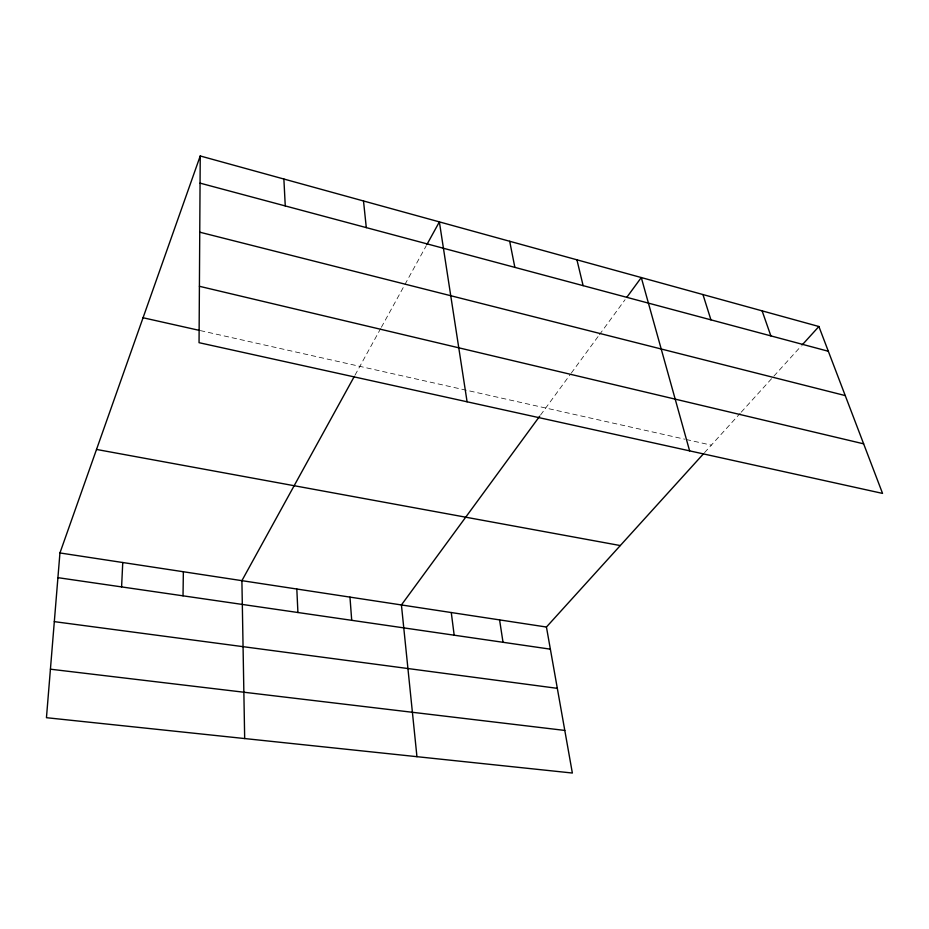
<?xml version="1.0" encoding="UTF-8"?>
<svg xmlns="http://www.w3.org/2000/svg" width="929" height="929" viewBox="0 0 929 929"><rect width="100%" height="100%" fill="white"/><g stroke="black" fill="none" stroke-linecap="round" stroke-linejoin="round"><path stroke-width="0.7" stroke-dasharray="4.64 3.48" d="M355.017 375.153L380.681 328.529M381.378 327.263L404.231 285.749M404.916 284.495L426.283 245.686M540.562 415.031L570.441 374.248M571.3 373.075L598.601 335.81M599.46 334.649L625.066 299.684M704.519 452.655L740.227 413.266M741.191 412.209L801.344 345.855M200.327 330.596L684.743 439.185M686.148 439.498L711.335 445.142"/><path stroke-width="1.39" d="M200.234 155.967L199.05 342.685L882.55 493.404L818.89 326.509L200.234 155.967L59.944 552.952L46.45 717.699L572.357 773.033L546.438 627.029L703.543 453.724M183.025 595.826L183.361 571.741M121.594 586.907L122.756 562.509M354.321 376.408L241.9 580.66L244.675 738.555M426.968 244.432L439.371 221.892L467.09 401.792M539.703 416.204L401.421 604.942L416.947 756.682M626.773 297.361L641.289 277.55L689.62 450.867M802.319 344.775L818.89 326.509M50.421 669.194L564.797 730.426M54.312 621.64L557.319 688.343M57.923 577.664L550.363 649.162M59.944 552.952L546.438 627.029M96.523 449.45L620.293 545.555M143.066 317.753L198.934 330.283M199.41 286.295L863.633 443.83M199.747 232.18L845.227 395.58M200.06 183.129L828.331 351.267M762.117 310.855L770.861 335.892M702.963 294.551L710.94 319.855M576.921 259.806L583.122 285.644M509.684 241.273L514.863 267.378M499.581 619.898L503.019 642.287M451.273 612.536L454.176 635.192M363.506 200.978L366.293 227.617M349.966 597.115L351.708 620.317M283.879 179.03L285.261 205.924M296.815 589.021L297.919 612.513"/></g></svg>
